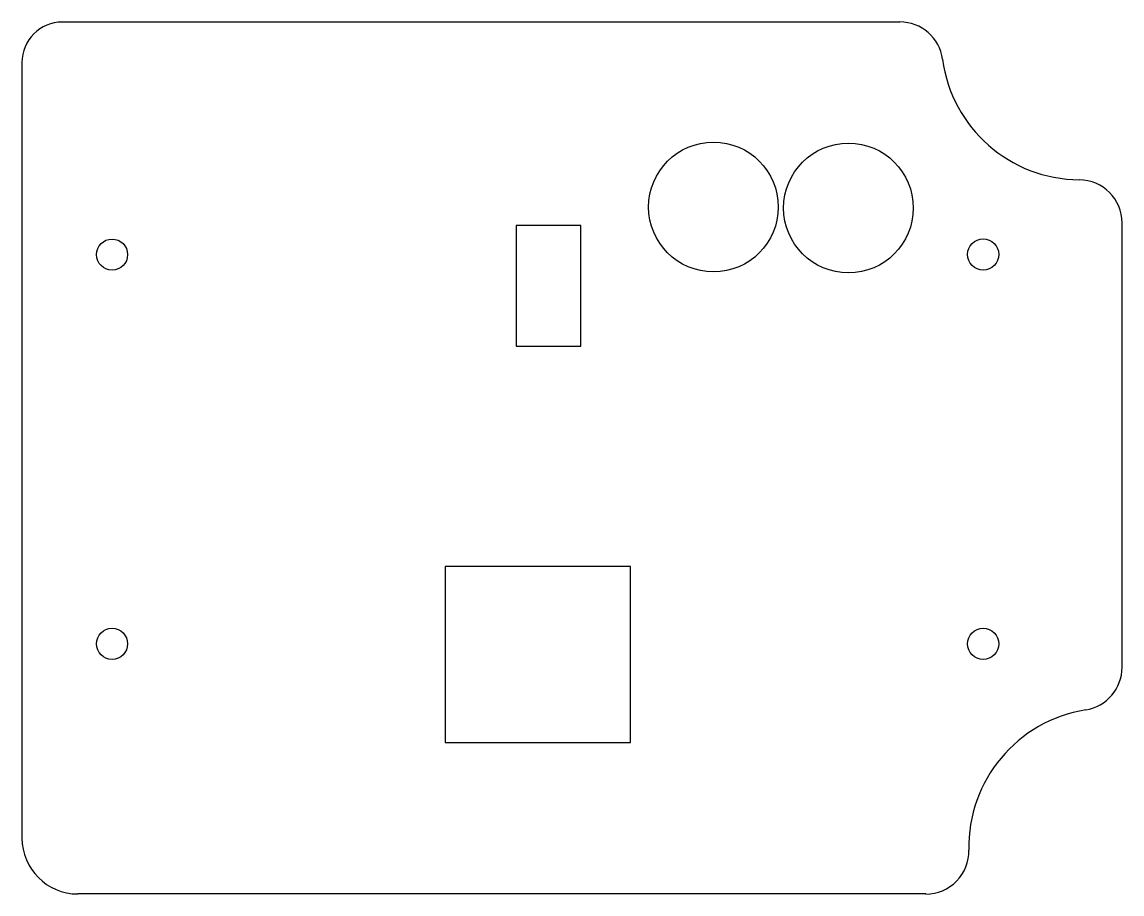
# Model space of a CAD drawing. Header units: millimetres. Extents: x -66 to 53, y -48 to 46.
import ezdxf

# ---------------------------------------------------------------- set-up
doc = ezdxf.new("R2010")
doc.units = ezdxf.units.MM
doc.layers.add('Sketch', color=7, linetype='CONTINUOUS')

msp = doc.modelspace()

# ---------------------------------------------------------------- linework, layer by layer
at = {"layer": 'Sketch'}
for p, q in [((29.03, 46.09), (-61.35, 46.09)), ((-65.72, 41.72), (-65.72, -41.96)), ((-12.4, 24.12), (-12.4, 11.12)), ((-5.4, 24.12), (-12.4, 24.12)), ((-5.4, 11.12), (-5.4, 24.12)), ((53.01, -23.54), (53.01, 24.42)), ((-12.4, 11.12), (-5.4, 11.12)), ((-0.03, -12.66), (-20.03, -12.66)), ((-20.03, -12.66), (-20.03, -31.66)), ((-0.03, -31.66), (-0.03, -12.66)), ((-20.03, -31.66), (-0.03, -31.66)), ((31.83, -48), (-59.68, -48))]:
    msp.add_line(p, q, dxfattribs=at)
for centre, radius in [((8.91, 26.13), 7), ((23.48, 26.02), 7), ((-56, 20.99), 1.68), ((38.02, 21.01), 1.68), ((-56, -21.01), 1.68), ((38.02, -21.01), 1.68)]:
    msp.add_circle(centre, radius, dxfattribs=at)
for centre, radius, start, end in [((-61.35, 41.72), 4.37, 90, 180), ((29.03, 41.45), 4.65, 7.6686, 90), ((48.5, 44.07), 15, -172.3314, -90.413), ((48.36, 24.42), 4.65, 0, 89.587), ((48.36, -23.54), 4.65, -80.893, 0), ((51.47, -42.94), 15, 99.107, -178.7773), ((-59.68, -41.96), 6.04, 180, -90), ((31.83, -43.36), 4.65, -90, 1.2227)]:
    msp.add_arc(centre, radius, start, end, dxfattribs=at)

doc.saveas('drawing.dxf')
